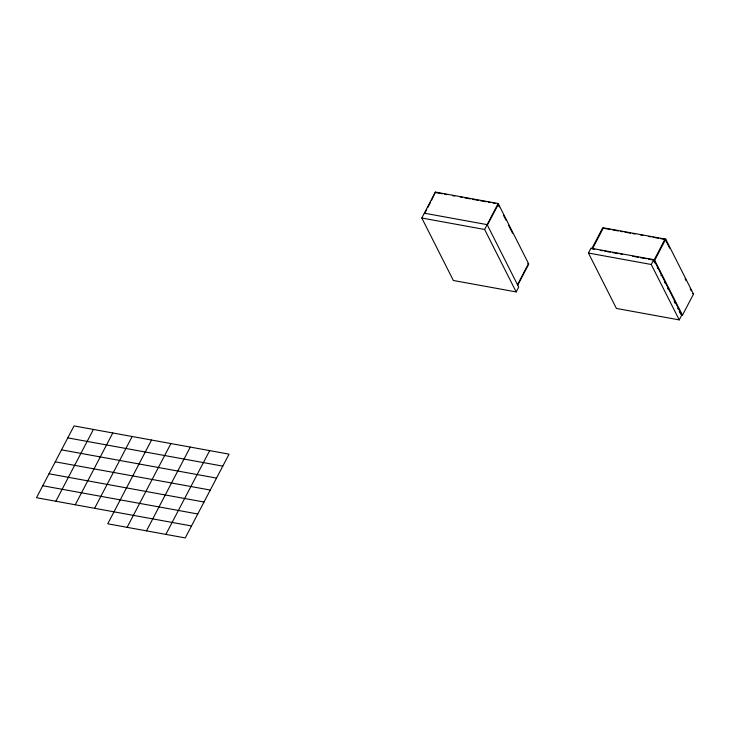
<?xml version="1.0" encoding="UTF-8"?>
<svg xmlns="http://www.w3.org/2000/svg" width="730" height="730" viewBox="0 0 730 730"><rect width="100%" height="100%" fill="white"/><g stroke="black" fill="none" stroke-linecap="round" stroke-linejoin="round"><path stroke-width="1.09" d="M55.872 501.245L93.413 429.45M75.254 504.777L112.794 432.981M94.626 508.308L132.167 436.503M151.539 440.035L107.748 523.802L185.247 537.919L229.047 454.151L74.04 425.918L36.5 497.714L191.497 525.956M127.12 527.334L170.92 443.566M146.493 530.856L190.293 447.098M165.865 534.387L209.665 450.62M426.676 209.665L424.577 213.689L424.331 213.196L487.138 224.639L518.692 287.1L516.174 291.927L453.357 280.484L421.803 218.024L435.372 192.081L498.179 203.524L528.775 264.077L517.734 285.193M427.734 207.658L430.362 202.63M431.412 200.613L435.372 192.081M516.174 291.927L484.62 229.466L498.179 203.524M487.394 225.132L498.435 204.017L497.732 203.889M517.488 284.709L528.529 263.594L527.827 263.466M681.765 315.077L679.238 319.895L616.421 308.452L588.435 253.045L590.953 248.218L653.77 259.661L681.765 315.077L682.459 315.205L693.5 294.09L665.76 239.166L602.752 227.687L591.711 248.802M679.238 319.895L651.251 264.488L653.77 259.661M654.016 260.154L665.057 239.038L669.684 248.191M682.459 315.205L654.719 260.281L665.76 239.166M435.618 192.574L442.344 193.797M444.588 194.207L446.833 194.618M452.445 195.64L454.69 196.041M460.292 197.064L462.537 197.474M464.782 197.885L470.385 198.907M472.629 199.317L478.241 200.339M480.486 200.741L486.089 201.763M488.333 202.173L490.578 202.584M492.823 202.995L495.068 203.396M604.814 228.508L610.417 229.53M612.652 229.932L618.255 230.954M620.5 231.364L622.736 231.775M624.98 232.177L630.583 233.198M632.819 233.609L635.063 234.02M640.657 235.042L642.902 235.443M648.505 236.465L650.74 236.876M652.985 237.287L658.588 238.299M660.823 238.71L665.304 239.531M594.649 249.341L592.404 248.93L603.445 227.815L603.692 228.307M600.242 250.363L602.487 250.764M604.723 251.175L610.326 252.197M612.57 252.607L618.173 253.62M620.409 254.031L622.654 254.441M632.737 256.276L638.33 257.298M640.575 257.708L646.178 258.73M648.413 259.132L654.719 260.281M421.803 218.024L484.62 229.466M654.509 261.13L653.815 261.012L654.837 263.019M588.435 253.045L651.251 264.488M667.567 288.222L668.26 288.35M668.059 289.199L668.753 289.326M693.5 294.09L692.551 293.469M680.816 314.457L681.51 314.584M67.781 437.881L222.787 466.123M61.53 449.853L216.527 478.086M55.27 461.816L210.276 490.049M49.01 473.788L204.017 502.021M42.76 485.751L197.757 513.984M685.096 278.705L686.127 280.74M690.233 288.87L691.264 290.905M657.283 267.864L657.529 268.357M660.988 275.21L661.243 275.703M664.702 282.565L664.948 283.048M674.182 301.326L675.204 303.342M677.769 308.416L678.015 308.909M679.283 311.427L680.305 313.453M498.243 204.893L499.265 206.918M503.344 214.994L505.899 220.04M508.445 225.095L512.524 233.171"/></g></svg>
